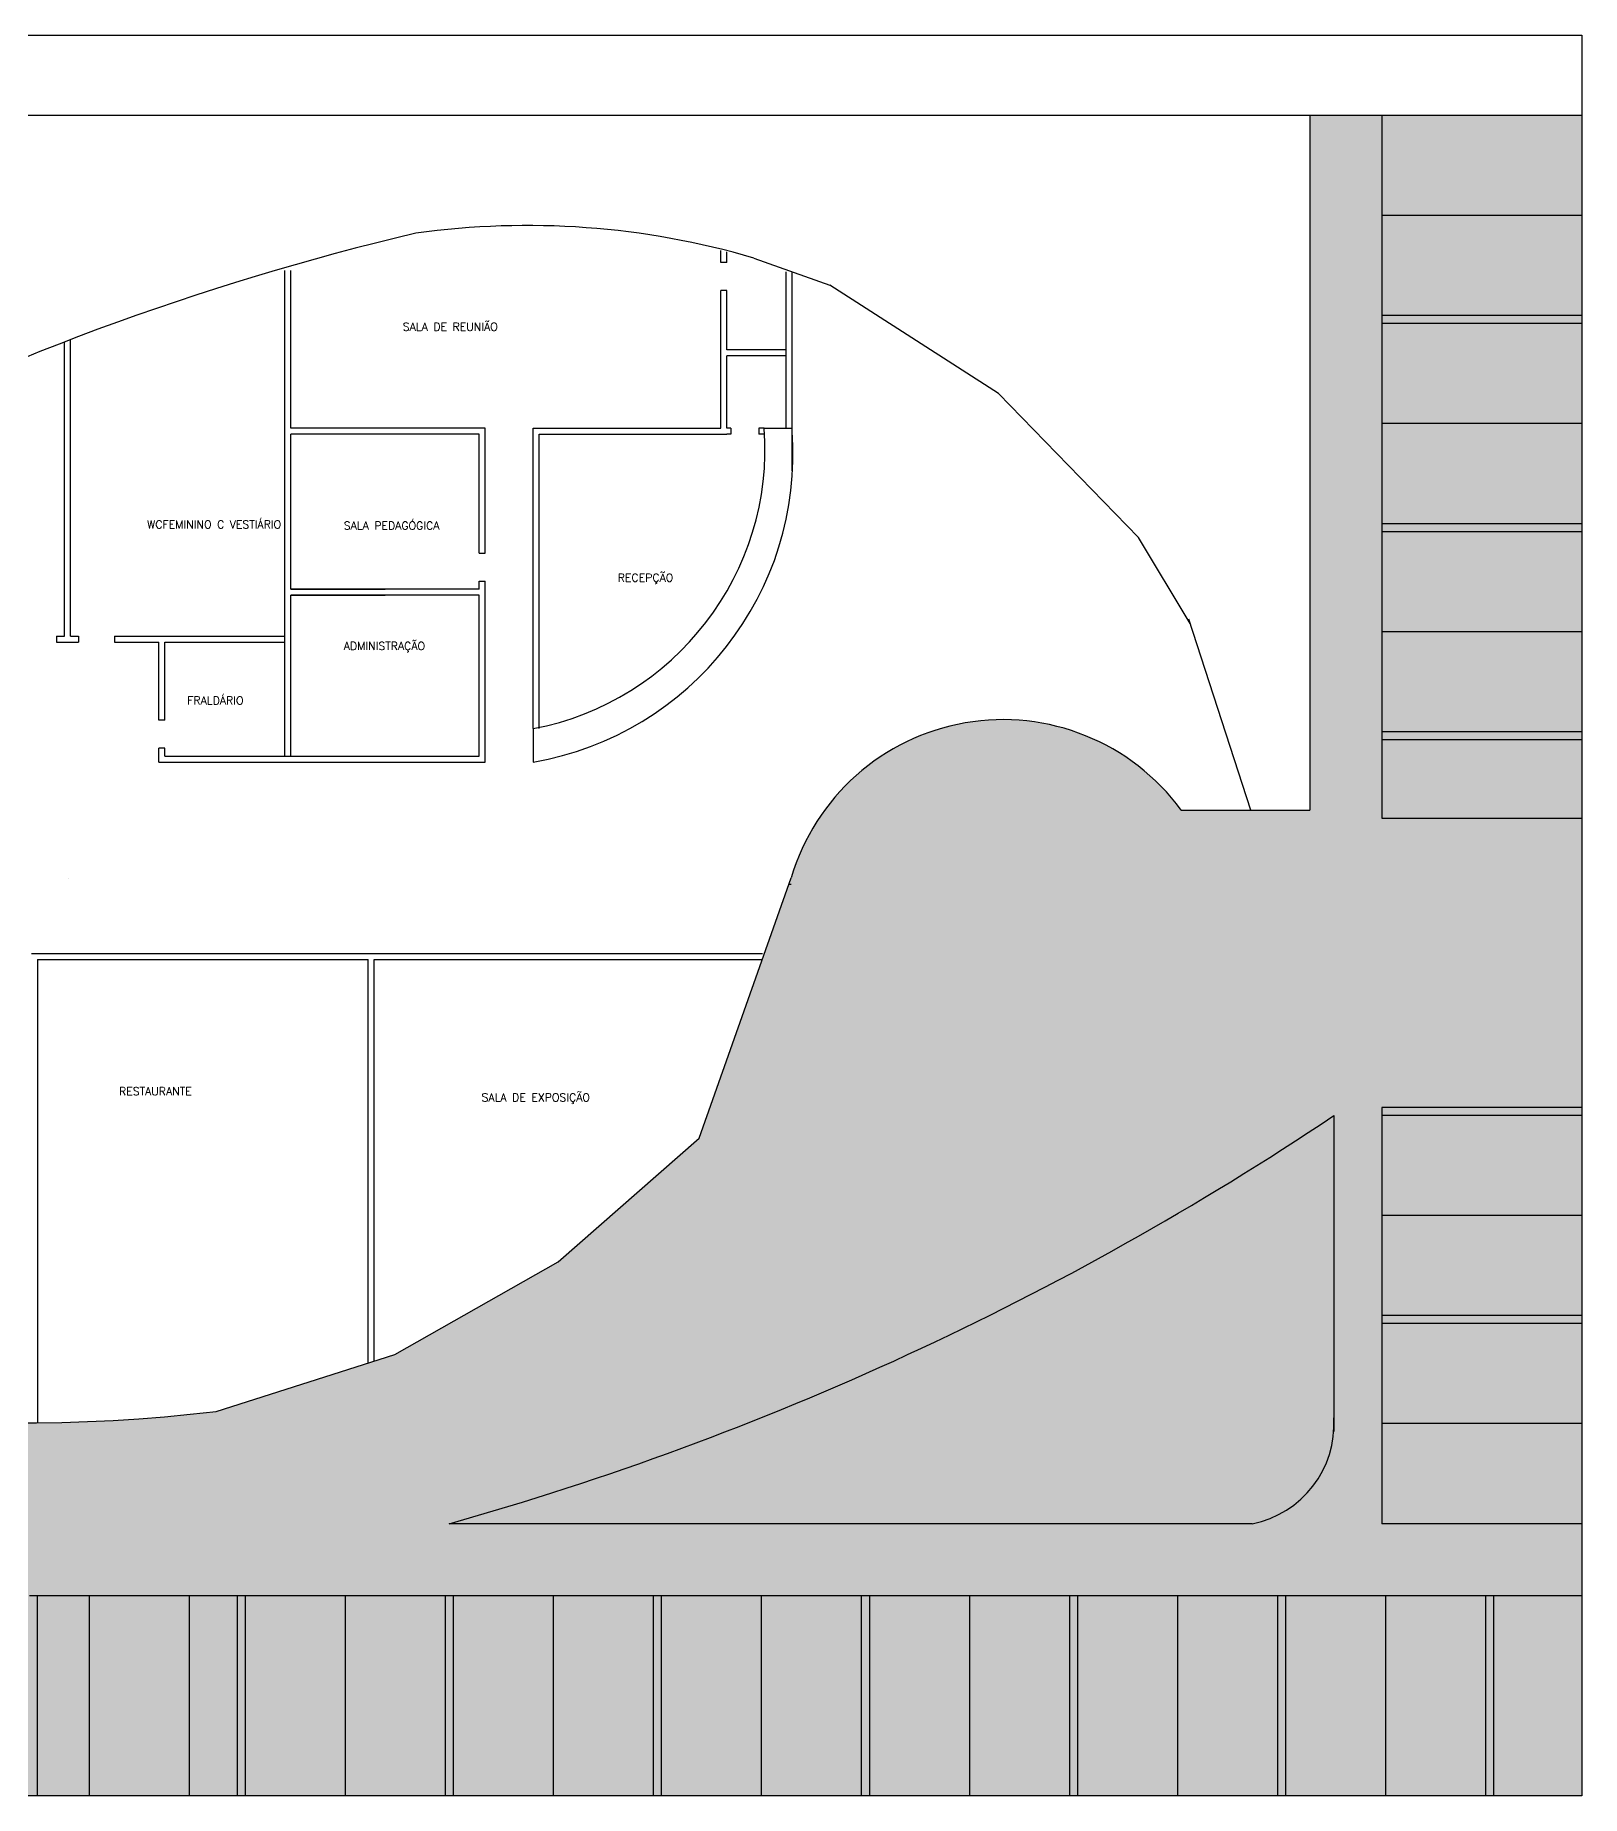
# Model space of a CAD drawing. Header units: inches. Extents: x -55 to 235, y -47 to 159.
# Drawn here: x 93.06 to 131.72, y -23.52 to 20.48 of the extents above; entities that cross this region are included whole.
import ezdxf

# ---------------------------------------------------------------- set-up
doc = ezdxf.new("R2010")
doc.units = ezdxf.units.IN
doc.header["$LTSCALE"] = 0.03
doc.header["$MEASUREMENT"] = 0
doc.layers.add('AI-Texto amb-tit', color=4, linetype='Continuous')
doc.styles.add('RS100', font='romans.shx', dxfattribs={"height": 0.2})

msp = doc.modelspace()

# ---------------------------------------------------------------- hatches: boundary and pattern name
h = msp.add_hatch(color=253)
h.dxf.hatch_style = 1
h.paths.add_polyline_path([(86.416, -18.522), (83.916, -18.522), (83.916, -23.522), (86.416, -23.522)])
h.paths.add_polyline_path([(96.916, -18.522), (94.416, -18.522), (94.416, -23.522), (96.916, -23.522)])
h.paths.add_polyline_path([(82.516, -18.522), (80.016, -18.522), (80.016, -23.522), (82.516, -23.522)])
h.paths.add_polyline_path([(80.016, -18.522), (77.516, -18.522), (77.516, -23.522), (80.016, -23.522)])
h.paths.add_polyline_path([(77.316, -18.522), (74.816, -18.522), (74.816, -23.522), (77.316, -23.522)])
h.paths.add_polyline_path([(74.816, -18.522), (72.316, -18.522), (72.316, -23.522), (74.816, -23.522)])
h.paths.add_polyline_path([(72.116, -18.522), (69.616, -18.522), (69.616, -23.522), (72.116, -23.522)])
h.paths.add_polyline_path([(69.616, -18.522), (67.116, -18.522), (67.116, -23.522), (69.616, -23.522)])
h.paths.add_polyline_path([(66.916, -18.522), (64.416, -18.522), (64.416, -23.522), (66.916, -23.522)])
h.paths.add_polyline_path([(64.416, -18.522), (61.916, -18.522), (61.916, -23.522), (64.416, -23.522)])
h.paths.add_polyline_path([(61.716, -18.522), (59.216, -18.522), (59.216, -23.522), (61.716, -23.522)])
h.paths.add_polyline_path([(59.216, -18.522), (56.716, -18.522), (56.716, -23.522), (59.216, -23.522)])
h.paths.add_polyline_path([(61.716, -14.222), (56.716, -14.222), (56.716, -16.722), (61.716, -16.722)])
h.paths.add_polyline_path([(61.716, -11.722), (56.716, -11.722), (56.716, -14.222), (61.716, -14.222)])
h.paths.add_polyline_path([(61.716, -9.022), (60.85, -9.022), (56.716, -9.022), (56.716, -11.522), (61.716, -11.522)])
h.paths.add_polyline_path([(66.716, -5.522), (56.716, -5.522), (56.716, -6.322), (56.716, -9.022), (60.85, -9.022), (61.716, -9.022), (66.716, -9.022)])
h.paths.add_polyline_path([(100.816, -18.522), (98.316, -18.522), (98.316, -23.522), (100.816, -23.522)])
h.paths.add_polyline_path([(103.316, -18.522), (100.816, -18.522), (100.816, -23.522), (103.316, -23.522)])
h.paths.add_polyline_path([(106.016, -18.522), (103.516, -18.522), (103.516, -23.522), (106.016, -23.522)])
h.paths.add_polyline_path([(108.516, -18.522), (106.016, -18.522), (106.016, -23.522), (108.516, -23.522)])
h.paths.add_polyline_path([(111.216, -18.522), (108.716, -18.522), (108.716, -23.522), (111.216, -23.522)])
h.paths.add_polyline_path([(113.716, -18.522), (111.216, -18.522), (111.216, -23.522), (113.716, -23.522)])
h.paths.add_polyline_path([(116.416, -18.522), (113.916, -18.522), (113.916, -23.522), (116.416, -23.522)])
h.paths.add_polyline_path([(118.916, -18.522), (116.416, -18.522), (116.416, -23.522), (118.916, -23.522)])
h.paths.add_polyline_path([(121.616, -18.522), (119.116, -18.522), (119.116, -23.522), (121.616, -23.522)])
h.paths.add_polyline_path([(124.116, -18.522), (121.616, -18.522), (121.616, -23.522), (124.116, -23.522)])
h.paths.add_polyline_path([(126.816, -18.522), (124.316, -18.522), (124.316, -23.522), (126.816, -23.522)])
h.paths.add_polyline_path([(129.316, -18.522), (126.816, -18.522), (126.816, -23.522), (129.316, -23.522)])
h.paths.add_polyline_path([(131.716, -18.522), (129.516, -18.522), (129.516, -23.522), (131.716, -23.522)])
h.paths.add_polyline_path([(131.716, -14.222), (126.716, -14.222), (126.716, -16.722), (131.716, -16.722)])
h.paths.add_polyline_path([(131.716, -11.722), (126.716, -11.722), (126.716, -12.322), (126.716, -14.222), (131.716, -14.222)])
h.paths.add_polyline_path([(131.716, -9.022), (126.716, -9.022), (126.716, -11.522), (131.716, -11.522)])
h.paths.add_polyline_path([(131.716, 5.578), (126.716, 5.578), (126.716, 3.078), (131.716, 3.078)])
h.paths.add_polyline_path([(131.716, 8.078), (126.716, 8.078), (126.716, 5.578), (131.716, 5.578)])
h.paths.add_polyline_path([(131.716, 10.778), (126.716, 10.778), (126.716, 8.278), (131.716, 8.278)])
h.paths.add_polyline_path([(131.716, 13.278), (126.716, 13.278), (126.716, 10.778), (131.716, 10.778)])
h.paths.add_polyline_path([(131.716, 15.978), (126.716, 15.978), (126.716, 13.478), (131.716, 13.478)])
h.paths.add_polyline_path([(131.716, 18.478), (126.716, 18.478), (126.716, 15.978), (131.716, 15.978)])
h = msp.add_hatch(color=255)
h.dxf.hatch_style = 1
h.paths.add_polyline_path([(61.716, 0.912), (61.716, -5.522), (63.516, -5.522), (63.516, -5.501, 0.000184), (63.539, -5.522), (66.716, -5.522), (66.716, -9.022, 0.095978), (86.496, -16.722), (86.943, -13.756, -0.190761)], flags=17)
h.paths.add_polyline_path([(126.716, -6.322), (131.716, -6.322), (131.716, 0.912), (126.716, 0.912), (126.716, 18.478), (124.916, 18.478), (124.916, 1.11), (123.445, 1.11), (121.703, 1.11, 0.621169), (111.952, -0.588), (111.951, -0.588), (109.658, -7.086), (106.132, -10.181), (102.048, -12.491), (97.578, -13.916, -0.067395), (86.943, -13.756), (86.496, -16.722), (65.555, -16.722, -0.376216), (63.516, -14.075), (63.516, -9.022), (61.716, -9.022), (61.716, -16.722), (56.716, -16.722), (56.716, -18.522), (87.816, -18.522), (87.816, -23.522), (92.916, -23.522), (92.916, -18.522), (131.716, -18.522), (131.716, -16.722), (126.716, -16.722)])
h.paths.add_polyline_path([(103.403, -16.722, 0.079216), (125.518, -6.522), (125.516, -14.053, -0.378645), (123.479, -16.722)], flags=16)
h = msp.add_hatch(color=3)
h.dxf.hatch_style = 1
h.paths.add_polyline_path([(61.716, -11.522), (56.716, -11.522), (56.716, -11.722), (61.716, -11.722)])
h.paths.add_polyline_path([(61.916, -18.522), (61.716, -18.522), (61.716, -23.522), (61.916, -23.522)])
h.paths.add_polyline_path([(67.116, -18.522), (66.916, -18.522), (66.916, -23.522), (67.116, -23.522)])
h.paths.add_polyline_path([(72.316, -18.522), (72.116, -18.522), (72.116, -23.522), (72.316, -23.522)])
h.paths.add_polyline_path([(77.516, -18.522), (77.316, -18.522), (77.316, -23.522), (77.516, -23.522)])
h.paths.add_polyline_path([(82.716, -18.522), (82.516, -18.522), (82.516, -23.522), (82.716, -23.522)])
h.paths.add_polyline_path([(87.816, -18.522), (87.616, -18.522), (87.616, -23.522), (87.816, -23.522)])
h.paths.add_polyline_path([(93.116, -18.522), (92.916, -18.522), (92.916, -23.522), (93.116, -23.522)])
h.paths.add_polyline_path([(98.316, -18.522), (98.116, -18.522), (98.116, -23.522), (98.316, -23.522)])
h.paths.add_polyline_path([(103.516, -18.522), (103.316, -18.522), (103.316, -23.522), (103.516, -23.522)])
h.paths.add_polyline_path([(108.716, -18.522), (108.516, -18.522), (108.516, -23.522), (108.716, -23.522)])
h.paths.add_polyline_path([(113.916, -18.522), (113.716, -18.522), (113.716, -23.522), (113.916, -23.522)])
h.paths.add_polyline_path([(119.116, -18.522), (118.916, -18.522), (118.916, -23.522), (119.116, -23.522)])
h.paths.add_polyline_path([(124.316, -18.522), (124.116, -18.522), (124.116, -23.522), (124.316, -23.522)])
h.paths.add_polyline_path([(129.516, -18.522), (129.316, -18.522), (129.316, -23.522), (129.516, -23.522)])
h.paths.add_polyline_path([(131.716, -11.522), (126.716, -11.522), (126.716, -11.722), (131.716, -11.722)])
h.paths.add_polyline_path([(131.716, -6.322), (126.716, -6.322), (126.716, -6.522), (131.716, -6.522)])
h.paths.add_polyline_path([(131.716, 3.078), (126.716, 3.078), (126.716, 2.878), (131.716, 2.878)])
h.paths.add_polyline_path([(131.716, 8.278), (126.716, 8.278), (126.716, 8.078), (131.716, 8.078)])
h.paths.add_polyline_path([(131.716, 13.478), (126.716, 13.478), (126.716, 13.278), (131.716, 13.278)])
h = msp.add_hatch(color=2)
h.dxf.hatch_style = 1
h.paths.add_polyline_path([(131.716, 2.878), (126.716, 2.878), (126.716, 0.912), (131.716, 0.912)])
h = msp.add_hatch(color=3)
h.dxf.hatch_style = 1
h.paths.add_polyline_path([(66.716, -9.022), (63.516, -9.022), (63.516, -14.397, 0.340342), (65.555, -16.722), (86.496, -16.722, -0.095978)])
h.paths.add_polyline_path([(125.518, -6.522, -0.079216), (103.403, -16.722), (123.479, -16.722, 0.337785), (125.516, -14.42)])
h = msp.add_hatch(color=2)
h.dxf.hatch_style = 1
h.paths.add_polyline_path([(131.716, -6.522), (126.716, -6.522), (126.716, -9.022), (131.716, -9.022)])
h = msp.add_hatch(color=5)
h.dxf.hatch_style = 1
h.paths.add_polyline_path([(83.916, -18.522), (82.716, -18.522), (82.716, -23.522), (83.916, -23.522)])
h.paths.add_polyline_path([(87.616, -18.522), (86.416, -18.522), (86.416, -23.522), (87.616, -23.522)])
h.paths.add_polyline_path([(94.416, -18.522), (93.116, -18.522), (93.116, -23.522), (94.416, -23.522)])
h.paths.add_polyline_path([(98.116, -18.522), (96.916, -18.522), (96.916, -23.522), (98.116, -23.522)])

# ---------------------------------------------------------------- linework, layer by layer
for p, q in [((56.716, 20.478), (131.716, 20.478)), ((131.716, 20.478), (131.716, -23.522)), ((61.716, 18.478), (103.757, 18.478)), ((67.716, 18.478), (131.716, 18.478)), ((124.916, 18.478), (124.916, 1.11)), ((126.716, 18.478), (126.716, 0.912)), ((126.716, 15.978), (131.716, 15.978)), ((110.195, 14.795), (110.195, 15.095)), ((110.345, 14.795), (110.345, 15.063)), ((99.296, 2.462), (99.296, 14.594)), ((99.446, 10.654), (99.446, 14.594)), ((110.345, 14.795), (110.195, 14.795)), ((111.024, 14.909), (112.921, 14.232)), ((111.831, 10.654), (111.831, 14.568)), ((111.981, 10.654), (111.981, 14.568)), ((110.195, 10.654), (110.195, 14.095)), ((110.345, 14.095), (110.195, 14.095)), ((110.345, 12.613), (110.345, 14.095)), ((117.14, 11.521), (112.921, 14.232)), ((126.716, 13.478), (131.716, 13.478)), ((126.716, 13.278), (131.716, 13.278)), ((93.793, 5.462), (93.793, 12.811)), ((93.943, 5.462), (93.943, 12.869)), ((111.827, 12.613), (110.345, 12.613)), ((110.345, 10.654), (110.345, 12.463)), ((111.827, 12.463), (110.345, 12.463)), ((120.635, 7.924), (117.14, 11.521)), ((104.308, 10.654), (99.446, 10.654)), ((104.308, 7.533), (104.308, 10.654)), ((105.508, 3.15), (105.508, 10.654)), ((105.508, 10.654), (110.195, 10.654)), ((110.445, 10.654), (110.345, 10.654)), ((110.445, 10.654), (110.445, 10.504)), ((111.283, 10.654), (111.145, 10.654)), ((111.145, 10.654), (111.145, 10.504)), ((111.283, 10.654), (111.981, 10.654)), ((111.981, 9.588), (111.981, 10.654)), ((126.716, 10.778), (131.716, 10.778)), ((104.158, 10.504), (99.446, 10.504)), ((99.446, 6.633), (99.446, 10.504)), ((104.158, 7.533), (104.158, 10.504)), ((105.658, 3.15), (105.658, 10.504)), ((105.658, 10.504), (110.345, 10.504)), ((110.445, 10.504), (110.345, 10.504)), ((111.283, 10.504), (111.145, 10.504)), ((121.93, 5.776), (120.635, 7.924)), ((126.716, 8.278), (131.716, 8.278)), ((126.716, 8.078), (131.716, 8.078)), ((104.158, 7.533), (104.308, 7.533)), ((99.446, 6.633), (101.802, 6.633)), ((104.158, 6.633), (99.446, 6.633)), ((104.158, 6.633), (104.158, 6.833)), ((104.158, 6.833), (104.308, 6.833)), ((104.308, 2.312), (104.308, 6.833)), ((99.446, 2.462), (99.446, 6.483)), ((104.158, 6.483), (99.446, 6.483)), ((99.446, 6.483), (101.802, 6.483)), ((104.158, 2.462), (104.158, 6.483)), ((123.445, 1.11), (121.896, 5.881)), ((93.593, 5.462), (93.593, 5.312)), ((93.593, 5.462), (93.793, 5.462)), ((93.593, 5.312), (94.143, 5.312)), ((93.943, 5.462), (94.143, 5.462)), ((94.143, 5.462), (94.143, 5.312)), ((95.043, 5.462), (95.043, 5.312)), ((95.043, 5.462), (99.296, 5.462)), ((95.043, 5.312), (96.146, 5.312)), ((96.146, 3.362), (96.146, 5.312)), ((96.296, 5.312), (99.296, 5.312)), ((96.296, 3.362), (96.296, 5.312)), ((99.296, 2.462), (99.296, 5.462)), ((126.716, 5.578), (131.716, 5.578)), ((96.296, 3.362), (96.146, 3.362)), ((105.508, 3.15), (105.508, 2.462)), ((96.146, 2.312), (96.146, 2.662)), ((96.296, 2.662), (96.146, 2.662)), ((96.296, 2.462), (96.296, 2.662)), ((126.716, 3.078), (131.716, 3.078)), ((126.716, 2.878), (131.716, 2.878)), ((96.146, 2.312), (99.296, 2.312)), ((96.296, 2.462), (99.296, 2.462)), ((99.296, 2.462), (104.158, 2.462)), ((99.296, 2.312), (104.308, 2.312)), ((105.508, 2.462), (105.508, 2.312)), ((121.703, 1.11), (123.445, 1.11)), ((123.445, 1.11), (124.916, 1.11)), ((126.716, 0.912), (131.716, 0.912)), ((93.887, -0.588), (93.887, -0.588)), ((109.658, -7.086), (111.954, -0.579)), ((111.898, -0.738), (111.951, -0.738)), ((92.962, -2.472), (111.234, -2.472)), ((93.112, -2.622), (101.38, -2.622)), ((93.112, -2.622), (93.112, -14.199)), ((101.38, -12.704), (101.38, -2.622)), ((101.53, -12.656), (101.53, -2.622)), ((101.53, -2.622), (111.234, -2.622)), ((125.518, -6.522), (125.516, -14.42)), ((126.716, -6.322), (126.716, -12.322)), ((131.716, -6.322), (126.716, -6.322)), ((126.716, -6.322), (126.716, -16.722)), ((131.716, -6.522), (126.716, -6.522)), ((106.132, -10.181), (109.658, -7.086)), ((131.716, -9.022), (126.716, -9.022)), ((102.048, -12.491), (106.132, -10.181)), ((131.716, -11.522), (126.716, -11.522)), ((131.716, -11.722), (126.716, -11.722)), ((97.578, -13.916), (102.048, -12.491)), ((131.716, -14.222), (126.716, -14.222)), ((123.479, -16.722), (103.403, -16.722)), ((131.716, -16.722), (126.716, -16.722)), ((131.716, -18.522), (92.916, -18.522)), ((93.116, -23.522), (93.116, -18.522)), ((93.116, -23.522), (93.116, -18.522)), ((94.416, -23.522), (94.416, -18.522)), ((96.916, -23.522), (96.916, -18.522)), ((98.116, -23.522), (98.116, -18.522)), ((98.116, -23.522), (98.116, -18.522)), ((98.316, -23.522), (98.316, -18.522)), ((98.316, -23.522), (98.316, -18.522)), ((100.816, -23.522), (100.816, -18.522)), ((103.316, -23.522), (103.316, -18.522)), ((103.316, -23.522), (103.316, -18.522)), ((103.516, -23.522), (103.516, -18.522)), ((103.516, -23.522), (103.516, -18.522)), ((106.016, -23.522), (106.016, -18.522)), ((108.516, -23.522), (108.516, -18.522)), ((108.516, -23.522), (108.516, -18.522)), ((108.716, -23.522), (108.716, -18.522)), ((108.716, -23.522), (108.716, -18.522)), ((111.216, -23.522), (111.216, -18.522)), ((113.716, -23.522), (113.716, -18.522)), ((113.716, -23.522), (113.716, -18.522)), ((113.916, -23.522), (113.916, -18.522)), ((113.916, -23.522), (113.916, -18.522)), ((116.416, -23.522), (116.416, -18.522)), ((118.916, -23.522), (118.916, -18.522)), ((118.916, -23.522), (118.916, -18.522)), ((119.116, -23.522), (119.116, -18.522)), ((119.116, -23.522), (119.116, -18.522)), ((121.616, -23.522), (121.616, -18.522)), ((124.116, -23.522), (124.116, -18.522)), ((124.116, -23.522), (124.116, -18.522)), ((124.316, -23.522), (124.316, -18.522)), ((124.316, -23.522), (124.316, -18.522)), ((126.816, -23.522), (126.816, -18.522)), ((129.316, -23.522), (129.316, -18.522)), ((129.516, -23.522), (129.516, -18.522)), ((131.716, -23.522), (56.716, -23.522))]:
    msp.add_line(p, q)
for centre, radius, start, end in [((117.878, -49.503), 66.807, 103.24366, 131.68272), ((105.363, -4.415), 20.136, 73.6733, 97.9656), ((104.179, 10.146), 7.122, 280.7524, 4.0927), ((104.179, 10.02), 7.822, 279.7802, 4.0927), ((117.247, -2.149), 5.521, 36.1848, 163.4726), ((92.853, 25.436), 39.635, 218.2241, 276.8467), ((82.472, 57.734), 77.342, 285.70161, 303.81875), ((122.987, -14.236), 2.535, 281.1746, 3.643)]:
    msp.add_arc(centre, radius, start, end)

# ---------------------------------------------------------------- texts
at = {"layer": 'AI-Texto amb-tit', "char_height": 0.2, "width": 3.69087, "attachment_point": 1, "style": 'RS100'}
for s, insert in [('SALA DE REUNIÃO', (102.246, 13.292)), ('WCFEMININO C VESTIÁRIO', (95.854, 8.351)), ('SALA PEDAGÓGICA', (100.771, 8.321)), ('RECEPÇÃO', (107.619, 7.02)), ('ADMINISTRAÇÃO', (100.771, 5.314)), ('FRALDÁRIO', (96.859, 3.951)), ('RESTAURANTE', (95.153, -5.815)), ('SALA DE EXPOSIÇÃO', (104.216, -5.97))]:
    msp.add_mtext(s, dxfattribs=dict(at, insert=insert))

doc.saveas('drawing.dxf')
